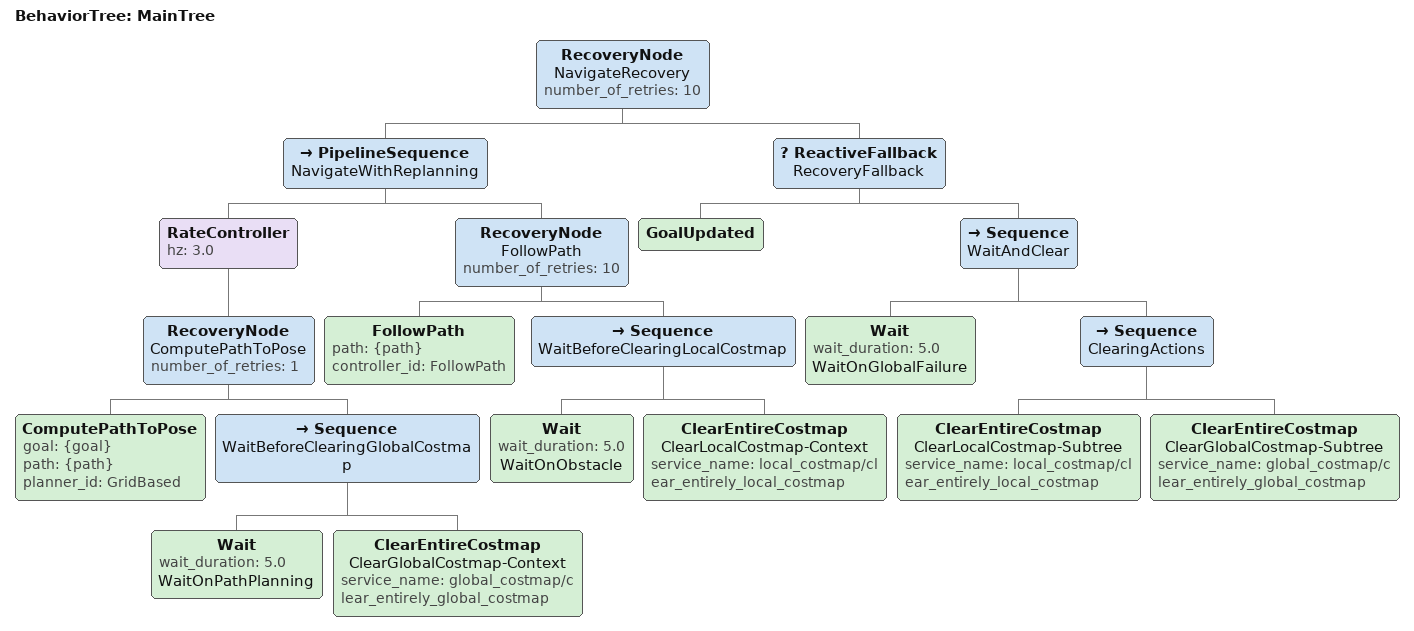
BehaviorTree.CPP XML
<?xml version="1.0" encoding="UTF-8"?>
<root BTCPP_format="3"
      main_tree_to_execute="MainTree">
  <BehaviorTree ID="MainTree">
    <RecoveryNode name="NavigateRecovery"
                  number_of_retries="10">
      <PipelineSequence name="NavigateWithReplanning">
        <RateController hz="3.0">
          <RecoveryNode name="ComputePathToPose"
                        number_of_retries="1">
            <ComputePathToPose goal="{goal}"
                               path="{path}"
                               planner_id="GridBased"/>
            <Sequence name="WaitBeforeClearingGlobalCostmap">
              <Wait wait_duration="5.0" name="WaitOnPathPlanning"/>
              <ClearEntireCostmap name="ClearGlobalCostmap-Context"
                                  service_name="global_costmap/clear_entirely_global_costmap"/>
            </Sequence>
          </RecoveryNode>
        </RateController>
        <RecoveryNode name="FollowPath"
                      number_of_retries="10">
          <FollowPath path="{path}"
                      controller_id="FollowPath"/>
          <Sequence name="WaitBeforeClearingLocalCostmap">
            <Wait wait_duration="5.0" name="WaitOnObstacle"/>
            <ClearEntireCostmap name="ClearLocalCostmap-Context"
                                service_name="local_costmap/clear_entirely_local_costmap"/>
          </Sequence>
        </RecoveryNode>
      </PipelineSequence>
      <ReactiveFallback name="RecoveryFallback">
        <GoalUpdated/>
        <Sequence name="WaitAndClear">
          <Wait wait_duration="5.0" name="WaitOnGlobalFailure"/>
          <Sequence name="ClearingActions">
            <ClearEntireCostmap name="ClearLocalCostmap-Subtree"
                                service_name="local_costmap/clear_entirely_local_costmap"/>
            <ClearEntireCostmap name="ClearGlobalCostmap-Subtree"
                                service_name="global_costmap/clear_entirely_global_costmap"/>
          </Sequence>
        </Sequence>
      </ReactiveFallback>
    </RecoveryNode>
  </BehaviorTree>
</root>
